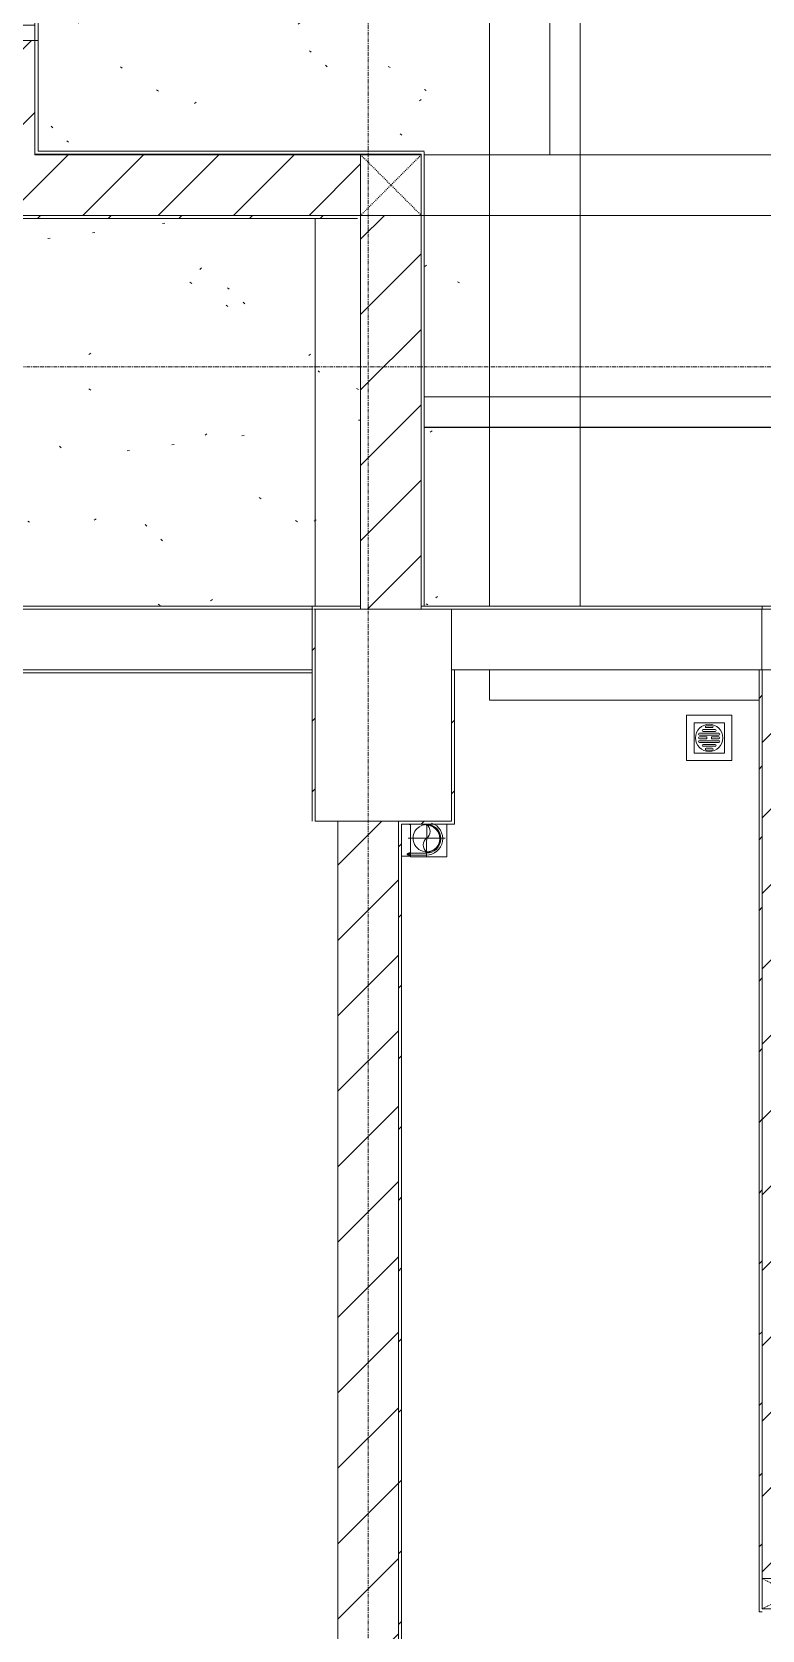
# Model space of a CAD drawing. Header units: millimetres. Extents: x 5357 to 201988, y -16345 to 109895.
# Drawn here: x 51643 to 54053, y 41167 to 46442 of the extents above; entities that cross this region are included whole.
import ezdxf

# ---------------------------------------------------------------- set-up
doc = ezdxf.new("R2010")
doc.units = ezdxf.units.MM
for name, pattern in [('Dash', [6, 3, -3]), ('Dash - Tight', [4.5, 3, -1.5]), ('Grid Line', [22.225, 12.7, -3.175, 3.175, -3.175]), ('IMPORT-CENTER _3_', [10.16, 6.35, -1.27, 1.27, -1.27])]:
    doc.linetypes.add(name, pattern=pattern)
for name, color, linetype, lineweight in [('0-1', 7, 'Continuous', 5), ('A-CLNG', 13, 'Continuous', 9), ('A-CLNG-PATT', 13, 'Continuous', 9), ('A-DETL-GENF-1', 53, 'Continuous', 9), ('A-DETL-GENF-3', 92, 'Dash - Tight', 9), ('A-DETL-THIN', 151, 'Continuous', 9), ('A-DOOR', 31, 'Continuous', 9), ('A-DOOR-1', 53, 'Continuous', 9), ('A-DOOR-FRAM', 31, 'Continuous', 9), ('A-FLOR', 192, 'Continuous', 9), ('A-FLOR-1', 10, 'Continuous', 9), ('A-WALL', 113, 'Continuous', 9), ('A-WALL-1', 9, 'Continuous', 18), ('A-WALL-2', 53, 'Continuous', 9), ('A-WALL-4', 113, 'Continuous', 18), ('A-WALL-PATT-1', 10, 'Continuous', 9), ('A-WALL-PATT-2', 53, 'Continuous', 9), ('A-WALL-PATT-3', 111, 'Continuous', 9), ('G-IMPT', 8, 'Continuous', 9), ('G-IMPT-2', 8, 'IMPORT-CENTER _3_', 9), ('I-WALL-1', 9, 'Continuous', 18), ('I-WALL-3', 2, 'Continuous', 18), ('L-SITE-WALL-1', 10, 'Continuous', 9), ('M-EQPM', 50, 'Continuous', 9), ('S-COLS', 52, 'Continuous', 9), ('S-COLS-2', 9, 'Continuous', 18), ('S-COLS-4', 53, 'Continuous', 9), ('S-COLS-5', 52, 'Continuous', 18), ('S-COLS-6', 52, 'Dash', 9), ('S-COLS-HDLN', 52, 'Dash', 9), ('S-COLS-HDLN-1', 53, 'Dash', 9), ('S-GRID-1', 1, 'Grid Line', 9)]:
    doc.layers.add(name, color=color, linetype=linetype, lineweight=lineweight)
pattern_1 = [(45, (0, 0), (-124.4508, 124.4508), [])]
pattern_2 = [(45, (0, 0), (-116.6726, 116.6726), [])]

# ---------------------------------------------------------------- blocks, each defined once
blk = doc.blocks.new('NCV_TKTC_KET CAU_rvt-1-TKCS_MB SÂN ĐƯỜNG NỘI BỘ')
at = {"layer": 'A-FLOR-1'}
for p, q in [((51652.5, 46036.9), (52927.6, 46036.9)), ((52564.2, 46036.9), (51652.5, 46036.9)), ((52927.6, 46036.9), (51652.5, 46036.9)), ((51652.5, 46036.9), (52927.6, 46036.9)), ((52577.6, 46036.9), (52727.6, 46036.9)), ((52727.6, 46036.9), (52577.6, 46036.9)), ((52727.6, 46036.9), (52927.6, 46036.9)), ((52927.6, 46036.9), (52727.6, 46036.9)), ((54652.6, 46036.9), (52937.6, 46036.9)), ((52937.6, 46036.9), (54652.6, 46036.9)), ((52577.6, 44549.1), (52577.6, 45827.3)), ((52577.6, 45827.3), (52577.6, 44549.1))]:
    blk.add_line(p, q, dxfattribs=at)
at = {"layer": 'L-SITE-WALL-1'}
for p, q in [((53452.6, 51411.9), (53452.6, 46036.9)), ((53152.6, 45237.4), (53152.6, 45836.9)), ((53452.6, 45836.9), (53452.6, 45237.4)), ((53152.6, 44546.9), (53152.6, 45136.9)), ((53452.6, 45136.9), (53452.6, 44546.9))]:
    blk.add_line(p, q, dxfattribs=at)
at = {"layer": 'S-COLS-2'}
for p, q in [((52927.3, 44536.9), (52577.6, 44536.9)), ((52577.6, 44536.9), (52577.6, 43836.9)), ((53027.6, 44536.9), (52927.7, 44536.9)), ((53027.6, 43836.9), (53027.6, 44536.9)), ((52577.6, 43836.9), (53027.6, 43836.9))]:
    blk.add_line(p, q, dxfattribs=at)
blk = doc.blocks.new('G1_SOF - BO TRU - 100x200-V107-TKCS_MB SÂN ĐƯỜNG NỘI BỘ')
at = {"layer": 'S-COLS-2'}
for p, q in [((-50, 100), (50, 100)), ((-50, -100), (-50, 100)), ((50, 100), (50, -100)), ((50, -100), (-50, -100))]:
    blk.add_line(p, q, dxfattribs=at)
at = {"layer": 'S-COLS-HDLN-1'}
for p, q in [((50, -100), (-50, 100)), ((-50, -100), (50, 100))]:
    blk.add_line(p, q, dxfattribs=at)
blk = doc.blocks.new('DOOR_CW_01 CANH MO-PANEL KINH - DIG_01-900x2200-CỬA NHÔM KÍNH-400868-TKCS_MB SÂN ĐƯỜNG NỘI BỘ')
at = {"layer": 'A-DETL-GENF-1'}
for p, q in [((-397, 872), (-357, 872)), ((-397, 752), (-397, 872)), ((-357, 872), (-357, 752)), ((-442, 737), (-442, 816.5)), ((-399, 820.5), (-438, 820.5)), ((-434, 799.5), (-434, 737)), ((-399, 803.5), (-430, 803.5)), ((-399, 831.8), (-397, 831.8)), ((-399, 792.2), (-399, 831.8)), ((-397, 792.2), (-399, 792.2)), ((-397, 792.2), (-397, 831.8)), ((-357, 792.2), (-357, 831.8)), ((-355, 831.8), (-357, 831.8)), ((-357, 792.2), (-355, 792.2)), ((-355, 792.2), (-355, 831.8)), ((-355, 820.5), (-316, 820.5)), ((-355, 803.5), (-324, 803.5)), ((-320, 799.5), (-320, 737)), ((-312, 737), (-312, 816.5)), ((-357, 752), (-397, 752)), ((-363, 752), (-391, 752)), ((-391, 752), (-391, 738)), ((-363, 738), (-363, 752)), ((-433.9, 711.2), (-427.3, 715.8)), ((-397, 738), (-391, 738)), ((-397, 738), (-397, 196)), ((-357, 738), (-363, 738)), ((-357, 196), (-357, 738)), ((-320.1, 711.2), (-326.7, 715.8)), ((-397, 196), (-391, 196)), ((-357, 182), (-397, 182)), ((-397, 182), (-397, 62)), ((-391, 196), (-391, 182)), ((-391, 182), (-363, 182)), ((-357, 196), (-363, 196)), ((-363, 182), (-363, 196)), ((-357, 62), (-357, 182)), ((-397, 62), (-357, 62))]:
    blk.add_line(p, q, dxfattribs=at)
blk.add_circle((-407, 60), 10, dxfattribs=at)
for centre, radius, start, end in [((-407, 60), 814, 360, 92), ((-438, 816.5), 4, 90, 180), ((-430, 799.5), 4, 90, 180), ((-324, 799.5), 4, 360, 90), ((-316, 816.5), 4, 0, 90), ((-397, 737), 45, 180, 215), ((-397, 737), 37, 180, 215), ((-357, 737), 37, 325, 0), ((-357, 737), 45, 325, 0)]:
    blk.add_arc(centre, radius, start, end, dxfattribs=at)
at = {"layer": 'A-DOOR-1'}
for p, q in [((-410, 50), (-450, 50)), ((-450, 50), (-450, -50)), ((-410, 0), (-410, 50)), ((-400, 0), (-410, 0)), ((-407, 50), (-382, 50)), ((-400, -50), (-400, 0)), ((410, 0), (400, 0)), ((400, 0), (400, -50)), ((450, 50), (410, 50)), ((410, 50), (410, 0)), ((450, -50), (450, 50)), ((-450, -50), (-400, -50)), ((400, -50), (450, -50))]:
    blk.add_line(p, q, dxfattribs=at)
blk = doc.blocks.new('NCV_TKTC_TANG 1_rvt-1-TKCS_MB SÂN ĐƯỜNG NỘI BỘ')
at = {"layer": 'A-WALL-PATT-1'}
h = blk.add_hatch(dxfattribs=at)
h.set_pattern_fill('FP_1', color=256, style=0, pattern_type=2)
h.set_pattern_definition(pattern_1)
h.paths.add_polyline_path([(54052.6, 41336.9), (54152.6, 41336.9), (54152.6, 44336.9), (54052.6, 44336.9), (54052.6, 41844.2)])
at = {"layer": 'A-WALL-PATT-2'}
h = blk.add_hatch(dxfattribs=at)
h.set_pattern_fill('FP_2', color=256, style=0, pattern_type=2)
h.set_pattern_definition(pattern_2)
h.paths.add_polyline_path([(53037.6, 43836.9), (53037.6, 44336.9), (53027.6, 44336.9), (53027.6, 43836.9)])
h = blk.add_hatch(dxfattribs=at)
h.set_pattern_fill('FP_2', color=256, style=0, pattern_type=2)
h.set_pattern_definition(pattern_2)
h.paths.add_polyline_path([(54042.6, 41226.9), (54052.6, 41226.9), (54052.2, 44336.9), (54042.6, 44336.9), (54042.6, 41228.6)])
h = blk.add_hatch(dxfattribs=at)
h.set_pattern_fill('FP_2', color=256, style=0, pattern_type=2)
h.set_pattern_definition(pattern_2)
h.paths.add_polyline_path([(52852.6, 40536.9), (52862.6, 40539.1), (52862.6, 43836.9), (52852.6, 43836.9), (52852.6, 40546.9)])
h = blk.add_hatch(dxfattribs=at)
h.set_pattern_fill('FP_2', color=256, style=0, pattern_type=2)
h.set_pattern_definition(pattern_2)
h.paths.add_polyline_path([(52862.6, 43826.9), (53037.6, 43826.9), (53037.6, 43836.9), (52862.6, 43836.9)])
at = {"layer": 'A-WALL-1'}
for p, q in [((54052.6, 44336.9), (54052.6, 41336.9)), ((54152.6, 44336.9), (54052.6, 44336.9))]:
    blk.add_line(p, q, dxfattribs=at)
at = {"layer": 'A-WALL-2'}
for p, q in [((53027.6, 44536.9), (54052.2, 44536.9)), ((54052.2, 44336.9), (54052.2, 44536.9)), ((54042.6, 44336.9), (53037.6, 44336.9))]:
    blk.add_line(p, q, dxfattribs=at)
at = {"layer": 'I-WALL-1'}
for p, q in [((53037.6, 44336.9), (53027.6, 44336.9)), ((53027.6, 44336.9), (53027.6, 43836.9)), ((53037.6, 43836.9), (53037.6, 44336.9)), ((54042.6, 44336.9), (54042.6, 41226.9)), ((54052.6, 44336.9), (54042.6, 44336.9)), ((54052.6, 41336.9), (54052.6, 44336.9)), ((52862.6, 43836.9), (52852.6, 43836.9)), ((52852.6, 43836.9), (52852.6, 40536.9)), ((53027.6, 43836.9), (52862.6, 43836.9)), ((52862.6, 40546.9), (52862.6, 43826.9)), ((52862.6, 43826.9), (53037.6, 43826.9)), ((53037.6, 43826.9), (53037.6, 43836.9)), ((54042.6, 41226.9), (54052.6, 41226.9))]:
    blk.add_line(p, q, dxfattribs=at)
at = {"layer": 'A-DOOR-1', "rotation": 90.0000000000011}
blk.add_blockref('DOOR_CW_01 CANH MO-PANEL KINH - DIG_01-900x2200-CỬA NHÔM KÍNH-400868-TKCS_MB SÂN ĐƯỜNG NỘI BỘ', (54502.6, 40736.9), dxfattribs=at)
at = {"layer": 'S-COLS-4', "rotation": 270.0000000000007}
blk.add_blockref('G1_SOF - BO TRU - 100x200-V107-TKCS_MB SÂN ĐƯỜNG NỘI BỘ', (54152.6, 41286.9), dxfattribs=at)
blk = doc.blocks.new('TKTC_XREF_251221_MB TANG 1 - TKTC_XREF_260130_MB TANG 1_dwg_CUM U_DN100-V329-TKCS_MB SÂN ĐƯỜNG NỘI BỘ')
at = {"layer": 'G-IMPT'}
for p, q in [((-71.7, 59.2), (-66.9, 59.2)), ((0, 60.3), (0, 57)), ((-79.1, -63.4), (-79.1, -66.6)), ((-76.6, -63.4), (-76.6, -66.6)), ((-74.6, -63.4), (-74.6, -66.6)), ((-72.7, -60.7), (-72.7, -69.3)), ((-66.9, -62.1), (-71.7, -62.1)), ((-66.9, -67.9), (-71.7, -67.9)), ((-65, -69), (0, -69))]:
    blk.add_line(p, q, dxfattribs=at)
at = {"layer": 'G-IMPT', "flags": 128}
for points in [[(-65, 57.3), (-66.9, 57.3), (-66.9, 59.2)], [(-72.7, -62.4), (-78.1, -62.4), (-78.1, -67.6), (-72.7, -67.6)], [(-71.7, -70.8), (-66.9, -70.8), (-66.9, -59.2), (-71.7, -59.2)], [(-66.9, -59.2), (-66.9, -57.3), (-65, -57.3), (-65, -72.7), (-66.9, -72.7), (-66.9, -70.8)], [(-65, -61), (0, -61), (0, -57)]]:
    blk.add_lwpolyline(points, dxfattribs=at)
at = {"layer": 'G-IMPT'}
for centre, radius, start, end in [((0, 0), 69, 270, 70.6147), ((0, 0), 61, 270, 88.22182), ((0, 0), 57, 270, 90), ((-78.1, -63.4), 0.96, 90, 180), ((-78.1, -66.6), 0.96, 180, 270), ((-71.1, -60.7), 1.56, 112.61986, 247.38014), ((-67.9, -65), 4.8, 143.1301, 216.8699), ((-71.1, -69.3), 1.56, 112.61986, 247.38014)]:
    blk.add_arc(centre, radius, start, end, dxfattribs=at)
blk = doc.blocks.new('TKTC_XREF_251221_MB TANG 1 - TKTC_XREF_260130_MB TANG 1_dwg_$cc-V330-TKCS_MB SÂN ĐƯỜNG NỘI BỘ')
at = {"layer": 'G-IMPT'}
for centre, radius, start, end in [((0, 0), 0.5, 62.30305, 360), ((0, 0), 0.5, 90, 270), ((0.188, 0.25), 0.313, 126.8699, 233.1301), ((-0.188, -0.25), 0.313, 306.8699, 53.1301), ((0, 0), 0.5, 360, 59.66431)]:
    blk.add_arc(centre, radius, start, end, dxfattribs=at)
at = {"layer": 'G-IMPT-2'}
for p, q in [((-0.673, 0), (0.673, 0)), ((0, -0.673), (0, 0.509))]:
    blk.add_line(p, q, dxfattribs=at)
blk = doc.blocks.new('TKTC_XREF_251221_MB TANG 1 - TKTC_XREF_260130_MB TANG 1_dwg_THU NUOC - THU NUOC-444531-TKCS_MB TẦNG 1-4202124-TKCS_MB SÂN ĐƯỜNG NỘI BỘ')
at = {"layer": 'M-EQPM'}
for p, q in [((-23.3, 10.8), (40.9, 10.8)), ((40.9, 4.8), (-23.3, 4.8)), ((-11, 23.3), (28.5, 23.3)), ((28.5, 17.3), (-11, 17.3)), ((-1.1, 35.6), (18.5, 35.6)), ((18.5, 29.6), (-1.1, 29.6)), ((-23.3, -13.6), (40.9, -13.6)), ((40.9, -19.6), (-23.3, -19.6)), ((-11, -26.1), (28.5, -26.1)), ((28.5, -32.1), (-11, -32.1)), ((-1.1, -38.5), (18.5, -38.5)), ((18.5, -44.5), (-1.1, -44.5))]:
    blk.add_line(p, q, dxfattribs=at)
at = {"layer": 'M-EQPM', "flags": 128}
for points in [[(83.7, -79.4), (83.7, 70.6), (-66.3, 70.6), (-66.3, -79.4)], [(58.7, -54.4), (58.7, 45.6), (-41.3, 45.6), (-41.3, -54.4)]]:
    blk.add_lwpolyline(points, close=True, dxfattribs=at)
for points in [[(-23.3, -1.2), (0.7, -1.2), (0.7, -7.2), (-23.3, -7.2)], [(40.9, -7.2), (16.7, -7.2), (16.7, -1.2), (40.9, -1.2)]]:
    blk.add_lwpolyline(points, dxfattribs=at)
at = {"layer": 'M-EQPM'}
for centre, radius, start, end in [((8.7, -4.4), 45, 360, 180), ((8.7, -4.4), 45, 360, 180), ((-23.3, 7.8), 3, 90, 270), ((-11, 20.3), 3, 90, 270), ((-1.1, 32.6), 3, 90, 270), ((18.5, 32.6), 3, 270, 90), ((28.5, 20.3), 3, 270, 90), ((40.9, 7.8), 3, 270, 90), ((8.7, -4.4), 45, 180, 360), ((8.7, -4.4), 45, 180, 360), ((-23.3, -4.2), 3, 90, 270), ((-23.3, -16.6), 3, 90, 270), ((-11, -29.1), 3, 90, 270), ((-1.1, -41.5), 3, 90, 270), ((18.5, -41.5), 3, 270, 90), ((28.5, -29.1), 3, 270, 90), ((40.9, -4.2), 3, 270, 90), ((40.9, -16.6), 3, 270, 90)]:
    blk.add_arc(centre, radius, start, end, dxfattribs=at)
blk = doc.blocks.new('TKTC_XREF_251221_MB TANG 1 - TKTC_XREF_260130_MB TANG 1_dwg-4202109-TKCS_MB SÂN ĐƯỜNG NỘI BỘ')
at = {"layer": 'G-IMPT', "flags": 128}
for points in [[(-150259.1, -357519.7), (-150259.1, -357625.5), (-150289.1, -357625.5)], [(-150139.1, -357519.7), (-150139.1, -357627.5), (-150259.1, -357627.5), (-150259.1, -357519.7)]]:
    blk.add_lwpolyline(points, dxfattribs=at)
at = {"extrusion": (0, 0, -1), "zscale": -1}
blk.add_blockref('TKTC_XREF_251221_MB TANG 1 - TKTC_XREF_260130_MB TANG 1_dwg_THU NUOC - THU NUOC-444531-TKCS_MB TẦNG 1-4202124-TKCS_MB SÂN ĐƯỜNG NỘI BỘ', (149264.8, -357230.3), dxfattribs=at)
at = {"xscale": 0.7894736842105242, "yscale": 0.7894736842105242, "zscale": 0.7894736842105242}
blk.add_blockref('TKTC_XREF_251221_MB TANG 1 - TKTC_XREF_260130_MB TANG 1_dwg_CUM U_DN100-V329-TKCS_MB SÂN ĐƯỜNG NỘI BỘ', (-150207.8, -357567.3), dxfattribs=at)
at = {"extrusion": (0, 0, -1), "xscale": 90.0000000000507, "yscale": 90.0000000000507, "zscale": -90.00000000005072, "rotation": 0.3740267799372842}
blk.add_blockref('TKTC_XREF_251221_MB TANG 1 - TKTC_XREF_260130_MB TANG 1_dwg_$cc-V330-TKCS_MB SÂN ĐƯỜNG NỘI BỘ', (150206.2, -357565.6), dxfattribs=at)
blk = doc.blocks.new('TKTC_XREF_251221_MB TANG 1 - TKTC_XREF_251221_MB TANG 1-2038492-TKCS_MB SÂN ĐƯỜNG NỘI BỘ')
blk.add_blockref('TKTC_XREF_251221_MB TANG 1 - TKTC_XREF_260130_MB TANG 1_dwg-4202109-TKCS_MB SÂN ĐƯỜNG NỘI BỘ', (169499.1, 384109.7))
blk = doc.blocks.new('TKTC_NAP THAM BE NUOC NGAM_260130 - TKTC_XREF_260130_NAP THAM BE NUOC NGAM_dwg-4013458-TKCS_MB SÂN ĐƯỜNG NỘI BỘ')
at = {"layer": 'G-IMPT'}
for p, q in [((-150009, 148879.7), (-150009, 140124.7)), ((-149709, 148879.7), (-149709, 140124.7))]:
    blk.add_line(p, q, dxfattribs=at)
at = {"layer": 'G-IMPT', "flags": 128}
blk.add_lwpolyline([(-150009, 139914.7), (-150009, 139814.7), (-149118.8, 139814.7)], dxfattribs=at)
blk = doc.blocks.new('TKTC_NAP THAM BE NUOC NGAM_260130 - NẮP THĂM BỂ NƯỚC NGẦM-2336355-TKCS_MB SÂN ĐƯỜNG NỘI BỘ')
blk.add_blockref('TKTC_NAP THAM BE NUOC NGAM_260130 - TKTC_XREF_260130_NAP THAM BE NUOC NGAM_dwg-4013458-TKCS_MB SÂN ĐƯỜNG NỘI BỘ', (150009, -139814.7))
blk = doc.blocks.new('FD_07 - DIG_01-1800x2200-CỬA ĐI 2 CÁNH 2-V969-TKCS_MB SÂN ĐƯỜNG NỘI BỘ')
at = {"layer": 'A-DETL-GENF-3'}
for p, q in [((-860, 960), (-860, 100)), ((-820, 960), (-860, 960)), ((-820, 100), (-820, 960)), ((820, 100), (820, 960)), ((820, 960), (860, 960)), ((860, 960), (860, 100)), ((-860, 100), (-820, 100)), ((860, 100), (820, 100)), ((-835, -960), (-835, -100)), ((-835, -100), (-795, -100)), ((-795, -100), (-795, -960)), ((835, -100), (795, -100)), ((795, -100), (795, -960)), ((835, -960), (835, -100)), ((-795, -960), (-835, -960)), ((795, -960), (835, -960))]:
    blk.add_line(p, q, dxfattribs=at)
for centre, start, end in [((-860, 100), 0, 87.3341), ((860, 100), 92.6659, 180), ((-835, -100), 272.6659, 360), ((835, -100), 180, 204.9526), ((835, -100), 204.969, 267.3341)]:
    blk.add_arc(centre, 860, start, end, dxfattribs=at)
at = {"layer": 'A-DOOR'}
for p, q in [((-860, 100), (860, 100)), ((850, -100), (-850, -100))]:
    blk.add_line(p, q, dxfattribs=at)
at = {"layer": 'A-DOOR-FRAM'}
for p, q in [((-860, 100), (-900, 100)), ((-900, 100), (-900, -100)), ((-860, 60), (-860, 100)), ((-850, 60), (-860, 60)), ((-850, -100), (-850, 60)), ((860, 60), (850, 60)), ((850, 60), (850, -100)), ((900, 100), (860, 100)), ((860, 100), (860, 60)), ((900, -100), (900, 100)), ((-900, -100), (-850, -100)), ((850, -100), (900, -100))]:
    blk.add_line(p, q, dxfattribs=at)
blk = doc.blocks.new('G1_SOF - BO TRU - 200x200-3050151-TKCS_MB SÂN ĐƯỜNG NỘI BỘ')
at = {"layer": 'S-COLS-HDLN'}
for p, q in [((-100, 100), (100, -100)), ((100, 100), (-100, -100))]:
    blk.add_line(p, q, dxfattribs=at)

msp = doc.modelspace()

# ---------------------------------------------------------------- hatches: boundary and pattern name
at = {"layer": 'A-CLNG-PATT'}
h = msp.add_hatch(dxfattribs=at)
h.set_pattern_fill('FP_4', color=256, style=0, pattern_type=2)
h.set_pattern_definition([(37.5, (0, 0), (-17.8824, 546.968), [7.376, -424.107, 7.376, -475.204, -461.289]), (37.5, (0, 0), (-17.8824, 546.968), [-914.063, 7.376, -453.913]), (7.5, (0, 0), (502.3874, 801.1234), [7.376, -225.398, 7.376, -381.526, -149.032]), (7.5, (0, 0), (502.3874, 801.1234), [-621.676, 7.376, -141.656]), (327.5, (-349.16, 0), (884.0133, 1.6066), [7.376, -134.559, 7.376, -503.591, -667.095]), (327.5, (-349.16, 0), (884.0133, 1.6066), [-652.902, 7.376, -659.719]), (317.5, (-349.16, 0), (853.35, 249.146), [7.376, -63.591, 7.376, -327.591, -383.225]), (317.5, (-349.16, 0), (853.35, 249.146), [-405.935, 7.376, -375.849])])
h.paths.add_polyline_path([(48862.6, 44536.9), (48862.6, 44546.9), (52727.6, 44546.9), (52727.6, 45836.9), (52717.6, 45836.9), (52717.6, 45826.9), (48852.6, 45826.9), (48852.6, 44536.9)])
h.paths.add_polyline_path([(53152.6, 44546.9), (53152.6, 45137.4), (52937.6, 45136.9), (52937.6, 44546.9), (53147.9, 44546.9)])
h.paths.add_polyline_path([(52937.6, 45237.4), (53152.6, 45237.4), (53152.6, 45836.9), (52937.6, 45836.9), (52937.6, 45240.8)])
h.paths.add_polyline_path([(51452.5, 46036.9), (51452.5, 50351.9), (48862.5, 50351.9), (48862.5, 50361.9), (48852.6, 50361.9), (48852.6, 46046.9), (51442.5, 46046.9), (51442.5, 46036.9)])
h.paths.add_polyline_path([(53124.8, 46036.9), (53152.6, 46036.9), (53152.6, 51661.9), (52827.6, 51661.9), (52827.6, 51851.9), (50802.6, 51851.9), (50802.6, 51461.9), (48862.5, 51461.9), (48864, 50571.9), (51662.5, 50571.9), (51662.5, 46048.6), (52937.6, 46046.4), (52937.6, 46036.9), (53000.6, 46036.9)])
h.paths.add_polyline_path([(48862.5, 50561.9), (48862.5, 50571.9), (48852.6, 50571.9), (48852.6, 50561.9)])
h.paths.add_polyline_path([(50802.6, 52021.9), (53152.6, 52021.9), (53152.6, 53301.9), (50802.6, 53301.9), (50802.6, 52692.9)])
h.paths.add_polyline_path([(52602.6, 53521.9), (52602.6, 53761.9), (52742.6, 53761.9), (52743.5, 53771.9), (53152.6, 53771.9), (53152.6, 55611.9), (45752.6, 55611.9), (45752.6, 53721.9), (45762.6, 53720.5), (45762.6, 53571.9), (48862.6, 53571.9), (48862.6, 53561.9), (50802.6, 53561.9), (50802.6, 53521.9), (52564.2, 53521.9)])
h.paths.add_polyline_path([(52191, 53632), (50343, 53632), (50343, 54292), (52191, 54292), (52191, 53733.1)])
h.paths.add_polyline_path([(48144.3, 53635.2), (47596.3, 53635.2), (47596.3, 53737.5), (47211.7, 53750.3), (47211.7, 54172.1), (47596.3, 54184.9), (47596.3, 54367.7), (47211.7, 54380.5), (47211.7, 54802.3), (47596.3, 54815.2), (47596.3, 54910.2), (48446.3, 54910.2), (48446.3, 54815.2), (48830.9, 54802.3), (48830.9, 54380.5), (48446.3, 54367.7), (48446.3, 54184.9), (48830.9, 54172.1), (48830.9, 53750.3), (48446.3, 53737.5), (48446.3, 53635.2), (48288.3, 53635.2)])
h.paths.add_polyline_path([(52763.2, 53825.5), (52323.2, 53825.5), (52323.2, 54265.5), (52763.2, 54265.5), (52763.2, 53844.7)])
h.paths.add_polyline_path([(50152.6, 53825.5), (49770.8, 53825.5), (49770.8, 54265.5), (50210.8, 54265.5), (50210.8, 53825.5)])
h.paths.add_polyline_path([(50770.7, 54652.6), (50759.4, 54654.1), (50748.7, 54658.4), (50739.6, 54665.4), (50732.6, 54674.6), (50728.2, 54685.2), (50726.7, 54696.6), (50728.2, 55147.9), (50732.6, 55158.6), (50739.6, 55167.7), (50748.7, 55174.7), (50759.4, 55179.1), (50770.7, 55180.6), (51750.1, 55179.1), (51760.7, 55174.7), (51769.9, 55167.7), (51776.9, 55158.6), (51781.3, 55147.9), (51782.7, 55136.6), (51781.3, 54685.2), (51776.9, 54674.6), (51769.9, 54665.4), (51760.7, 54658.4), (51750.1, 54654.1), (51738.7, 54652.6), (51140.2, 54652.6)])
at = {"layer": 'A-WALL-PATT-3'}
h = msp.add_hatch(dxfattribs=at)
h.set_pattern_fill('FP_1', color=256, style=0, pattern_type=2)
h.set_pattern_definition(pattern_1)
h.paths.add_polyline_path([(51652.5, 46036.9), (51652.5, 46414.6), (51452.5, 46414.6), (51452.5, 46036.9)])
h.paths.add_polyline_path([(51452.5, 48214.6), (51652.5, 48214.6), (51652.5, 50361.9), (51452.5, 50361.9), (51452.5, 48316.4)])
h = msp.add_hatch(dxfattribs=at)
h.set_pattern_fill('FP_1', color=256, style=0, pattern_type=2)
h.set_pattern_definition(pattern_1)
h.paths.add_polyline_path([(52717.6, 45836.9), (52727.6, 45836.9), (52727.6, 46036.9), (48852.6, 46036.9), (48852.6, 45836.9), (52577.6, 45836.9)])
h.paths.add_polyline_path([(45152.6, 45836.9), (45352.6, 45836.9), (45352.6, 46036.9), (44652.6, 46036.9), (44652.6, 45836.9), (44742.2, 45836.9)])
h.paths.add_polyline_path([(47052.6, 45836.9), (48652.6, 45836.9), (48652.6, 46036.9), (47052.6, 46036.9), (47052.6, 45996.9)])
h = msp.add_hatch(dxfattribs=at)
h.set_pattern_fill('FP_2', color=256, style=0, pattern_type=2)
h.set_pattern_definition(pattern_2)
h.paths.add_polyline_path([(52717.6, 45826.9), (52717.6, 45836.9), (47052.6, 45836.9), (47052.6, 45826.9), (52652.6, 45826.9)])
h.paths.add_polyline_path([(45152.6, 45826.9), (45352.6, 45826.9), (45352.6, 45836.9), (44662.6, 45835.3), (44662.6, 45826.9), (44756.7, 45826.9)])
h = msp.add_hatch(dxfattribs=at)
h.set_pattern_fill('FP_1', color=256, style=0, pattern_type=2)
h.set_pattern_definition(pattern_1)
h.paths.add_polyline_path([(52843.5, 44536.9), (52927.6, 44537.4), (52927.6, 45836.9), (52727.6, 45836.9), (52727.6, 44536.9)])
h = msp.add_hatch(dxfattribs=at)
h.set_pattern_fill('FP_2', color=256, style=0, pattern_type=2)
h.set_pattern_definition(pattern_2)
h.paths.add_polyline_path([(52577.6, 43836.9), (52577.6, 44546.9), (52567.6, 44546.9), (52567.6, 43836.9)])
h = msp.add_hatch(dxfattribs=at)
h.set_pattern_fill('FP_1', color=256, style=0, pattern_type=2)
h.set_pattern_definition(pattern_1)
h.paths.add_polyline_path([(52852.6, 40535.7), (52852.6, 43837), (52652.6, 43836.9), (52652.6, 40536.9), (52850.6, 40535.8)])

# ---------------------------------------------------------------- linework, layer by layer
at = {"layer": 'A-CLNG'}
for p, q in [((53152.6, 44336.9), (53037.6, 44336.9)), ((53152.6, 44236.9), (53152.6, 44336.9)), ((54042.9, 44236.9), (53152.6, 44236.9))]:
    msp.add_line(p, q, dxfattribs=at)
at = {"layer": 'A-DETL-THIN'}
for p, q in [((54652.6, 45836.9), (52927.6, 45836.9)), ((52927.6, 45836.9), (52927.6, 44537.4)), ((52927.6, 44537.4), (52927.6, 45836.9)), ((52927.6, 45836.9), (54652.6, 45836.9)), ((57652.6, 44537.4), (52927.6, 44537.4)), ((52927.7, 44536.9), (57652.6, 44536.9))]:
    msp.add_line(p, q, dxfattribs=at)
at = {"layer": 'A-FLOR'}
for p, q in [((52927.6, 46036.9), (52727.6, 46036.9)), ((54652.6, 45836.9), (52937.6, 45836.9)), ((55352.6, 45237.4), (52937.6, 45237.4)), ((52937.6, 45136.9), (55452.6, 45136.9)), ((52652.6, 43836.9), (52652.6, 40536.9))]:
    msp.add_line(p, q, dxfattribs=at)
at = {"layer": 'A-WALL'}
for p, q in [((53152.6, 46036.9), (53152.6, 51661.9)), ((53352.6, 51661.9), (53352.6, 46036.9)), ((51662.5, 48214.6), (51662.5, 46414.6)), ((51652.5, 46414.6), (51652.5, 46038.6)), ((52727.6, 45836.9), (52727.6, 46036.9)), ((52727.6, 46036.9), (52927.6, 46036.9)), ((52937.6, 46036.9), (53142.6, 46036.9)), ((53152.6, 46036.9), (54452.6, 46036.9)), ((48852.6, 45836.9), (52717.6, 45836.9)), ((52927.6, 45836.9), (52727.6, 45836.9)), ((55452.6, 45137.4), (52937.6, 45137.4)), ((52567.6, 44536.9), (48252.6, 44536.9)), ((48862.6, 44546.9), (52567.6, 44546.9)), ((52577.6, 44546.9), (52727.6, 44546.9)), ((52937.6, 44546.9), (54052.6, 44546.9)), ((54052.6, 44536.9), (53027.6, 44536.9)), ((52567.6, 44326.9), (44812.6, 44326.9)), ((48252.6, 44336.9), (52567.6, 44336.9)), ((52652.6, 43837), (52652.6, 43836.9))]:
    msp.add_line(p, q, dxfattribs=at)
at = {"layer": 'A-WALL-4'}
for p, q in [((51662.5, 46414.6), (51652.5, 46414.6)), ((51662.5, 46048.6), (51662.5, 46414.6)), ((51652.5, 46036.9), (51652.5, 46038.6)), ((51652.5, 46038.6), (52927.6, 46038.6)), ((52727.6, 46036.9), (51652.5, 46036.9)), ((52937.6, 46048.6), (51662.5, 46048.6)), ((52927.6, 46038.6), (52927.6, 44537.4)), ((52937.6, 44546.9), (52937.6, 46046.4)), ((52717.6, 45836.9), (52727.6, 45836.9)), ((52727.6, 45836.9), (52727.6, 44536.9)), ((52727.6, 44536.9), (52927.3, 44536.9)), ((52927.6, 44546.9), (52937.6, 44546.9)), ((57642.6, 44546.9), (54052.6, 44546.9)), ((54052.6, 44546.9), (54052.6, 44537.4)), ((54052.6, 44536.9), (55252.6, 44536.9)), ((52852.6, 43837), (52652.6, 43837)), ((52852.6, 40535.7), (52852.6, 43837))]:
    msp.add_line(p, q, dxfattribs=at)
at = {"layer": 'I-WALL-3'}
for p, q in [((47052.6, 45826.9), (52717.6, 45826.9)), ((52577.6, 44546.9), (52567.6, 44546.9)), ((52567.6, 44546.9), (52567.6, 43836.9)), ((52577.6, 43836.9), (52577.6, 44536.9))]:
    msp.add_line(p, q, dxfattribs=at)
at = {"layer": 'S-COLS'}
for p, q in [((52727.6, 46036.9), (52727.6, 45836.9)), ((52727.6, 45836.9), (52927.6, 45836.9))]:
    msp.add_line(p, q, dxfattribs=at)
at = {"layer": 'S-COLS-5'}
for p, q in [((52927.6, 46036.9), (52727.6, 46036.9)), ((52927.6, 45836.9), (52927.6, 46036.9))]:
    msp.add_line(p, q, dxfattribs=at)
at = {"layer": 'S-GRID-1'}
for p, q in [((52752.6, 20960.6), (52752.6, 80482.7)), ((128757.8, 45336.9), (32145.8, 45336.9)), ((131551.8, 44536.9), (29351.8, 44536.9))]:
    msp.add_line(p, q, dxfattribs=at)

# ---------------------------------------------------------------- block references
at = {"layer": '0-1'}
for name in ['NCV_TKTC_KET CAU_rvt-1-TKCS_MB SÂN ĐƯỜNG NỘI BỘ', 'NCV_TKTC_TANG 1_rvt-1-TKCS_MB SÂN ĐƯỜNG NỘI BỘ']:
    msp.add_blockref(name, (0, 0), dxfattribs=at)
at = {"layer": 'A-DOOR', "rotation": 89.99999999999993}
msp.add_blockref('FD_07 - DIG_01-1800x2200-CỬA ĐI 2 CÁNH 2-V969-TKCS_MB SÂN ĐƯỜNG NỘI BỘ', (51552.5, 47314.6), dxfattribs=at)
at = {"layer": 'M-EQPM'}
for name, p in [('TKTC_XREF_251221_MB TANG 1 - TKTC_XREF_251221_MB TANG 1-2038492-TKCS_MB SÂN ĐƯỜNG NỘI BỘ', (33652.6, 17236.9)), ('TKTC_NAP THAM BE NUOC NGAM_260130 - NẮP THĂM BỂ NƯỚC NGẦM-2336355-TKCS_MB SÂN ĐƯỜNG NỘI BỘ', (53152.6, 44236.9))]:
    msp.add_blockref(name, p, dxfattribs=at)
at = {"layer": 'S-COLS-6'}
msp.add_blockref('G1_SOF - BO TRU - 200x200-3050151-TKCS_MB SÂN ĐƯỜNG NỘI BỘ', (52827.6, 45936.9), dxfattribs=at)

doc.saveas('drawing.dxf')
